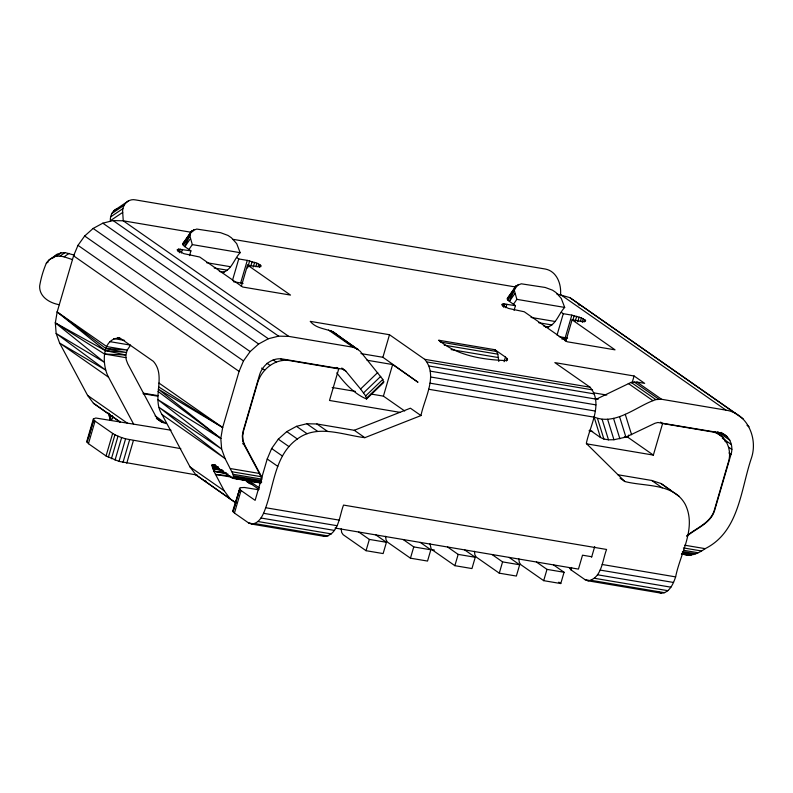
<?xml version="1.0" encoding="UTF-8"?>
<svg xmlns="http://www.w3.org/2000/svg" width="793" height="793" viewBox="0 0 793 793"><rect width="100%" height="100%" fill="white"/><g stroke="black" fill="none" stroke-linecap="round" stroke-linejoin="round"><path stroke-width="1.19" d="M119.931 337.967C101.068 337.917 102 365.583 108.562 377.23L133.62 424.116M117.523 337.56L120.992 338.74L153.386 361.36C166.629 376.338 151.235 398.274 162.079 414.61L190.052 466.948L195.911 474.838L235.908 502.94L195.911 474.838M116.343 209.025C112.051 211.176 110.068 216.083 110.336 220.702L122.707 212.405C121.805 205.298 128.109 198.309 135.425 199.886L545.366 269.045C556.855 271.285 561.474 284.072 560.532 294.58L726.011 410.15C747.571 413.569 757.979 438.39 751.496 457.848C740.672 489.529 739.245 531.647 705.175 548.657C698.732 553.187 690.534 557.112 682.723 553.91M258.587 489.747L244.373 487.477L240.071 487.715L232.755 510.92L234.45 513.071L248.536 522.904L251.49 524.054C259.717 523.568 263.385 514.439 265.695 507.728C274.14 484.345 275.131 454.617 297.345 438.985C317.408 423.948 342.834 435.04 364.839 437.667L420.974 415.572C424.305 398.532 438.44 375.416 424.701 359.318L389.492 334.725L310.241 321.363C316.417 328.917 325.715 328.361 333.575 332.178L360.21 351.289L382.821 379.431L383.713 382.504L366.554 398.998C354.184 393.824 344.727 383.376 336.777 372.849M569.255 567.689L570.95 569.84L585.036 579.673L587.99 580.813L661.441 593.204C669.659 592.728 673.336 583.598 675.636 576.888C680.186 553.504 696.948 528.307 685.281 504.427C673.515 482.828 645.115 486.813 624.864 481.529L586.324 443.465C589.645 426.426 603.79 403.31 590.051 387.212L554.842 362.619L634.093 375.991L644.659 383.366L636.938 382.067L631.159 382.385L595.593 399.533M366.554 398.998L365.662 395.925L360.577 389.026L345.788 371.104L341.833 368.091M189.527 255.624L190.915 250.875L184.868 246.653L191.619 231.07L196.733 229.058L220.632 232.706L227.987 235.442L231.437 237.791L236.72 243.669L240.15 252.68C234.153 258.855 231.447 270.72 222 272.584M514.072 310.37L515.46 305.622L509.413 301.399L516.164 285.817L521.279 283.805L545.178 287.462L552.533 290.188L555.982 292.538L561.266 298.416L564.695 307.426C558.53 313.77 555.675 326.478 545.475 327.489M120.278 422.193L93.445 403.28L87.587 395.39L59.624 343.052L56.154 333.476L55.322 322.87L57.165 311.956L73.58 255.822L77.992 245.334L84.663 235.997L93.138 228.443L102.842 223.18L113.112 220.573L123.252 220.811L191.648 232.349M230.059 498.688L224.201 490.798L213.842 471.211L212.018 465.204L212.465 464.599L213.783 465.104L232.091 477.882L233.707 478.179L233.083 474.293L225.113 458.622L221.643 449.056L220.801 438.45L222.655 427.526L239.07 371.402L243.481 360.914L250.152 351.567L258.627 344.013L268.331 338.75L278.601 336.153L288.741 336.381L353.172 347.255L358.228 349.396M686.996 536.147C696.432 528.188 710.687 523.43 714.592 510.514L731.007 454.389C733.951 445.547 729.223 434.267 719.42 432.71L657.863 422.491L654.978 423.264L625.905 437.112L613.951 439.738L608.489 439.818L603.889 439.044L600.45 437.478L589.893 430.103M197.338 475.106L118.99 461.387L106.054 455.975L88.449 443.683L86.764 441.532L93.356 418.972L95.784 418.02L171.03 430.212M88.172 438.509L93.029 421.886M87.091 442.494L93.693 419.933L93.356 418.972M88.449 443.683L95.051 421.123L93.693 419.933M106.054 455.975L112.656 433.424L95.051 421.123M108.344 457.333L114.945 434.772L112.656 433.424M111.407 458.75L118.008 436.19L114.945 434.772M115.044 460.128L121.636 437.577L118.008 436.19M177.999 251.5L178.693 249.121L190.915 250.875M179.277 252.729L180.318 249.161M118.99 461.387L125.581 438.836L180.814 448.65M181.329 252.997L182.38 249.438M122.984 462.438L129.586 439.877M126.761 463.201L133.363 440.64M232.498 280.316L238.743 258.944L236.76 257.556M233.37 281.703L240.685 282.942L247.287 260.382L256.882 263.167L261.075 265.645L260.838 266.646L258.151 266.795L247.545 265.09L241.3 286.461M247.565 267.984L249.646 260.857M250.757 266.26L252.144 261.512M253.225 267.053L254.612 262.305M255.842 266.726L256.882 263.167M258.102 266.428L258.796 264.049M259.529 267.271L260.223 264.902M233.816 509.086L236.592 499.59M237.295 497.211L239.724 488.904M233.092 511.881L239.684 489.321L239.357 488.369M234.45 513.071L241.042 490.51L239.684 489.321M364.839 437.667L354.283 430.282L316.893 423.977L306.752 423.749L296.483 426.347L286.779 431.61L278.303 439.163L271.632 448.511L267.221 458.998L255.128 500.353L241.042 490.51M336.718 367.466L338.74 368.884L329.501 400.465L399.89 412.34M367.04 360.23L392.644 364.552L418 382.256L382.9 357.286L389.492 334.725M251.49 524.054L324.942 536.445C338.829 534.105 339.404 515.42 343.538 505.082L606.586 549.46C602.452 559.799 601.887 578.484 587.99 580.813M404.708 411.002L383.416 396.133L392.644 364.552M375.862 534.918L386.429 542.293L383.128 553.573L366.049 550.699L369.35 539.418L358.783 532.044M420.27 542.412L430.837 549.787L427.536 561.067L410.457 558.183L413.758 546.912L403.191 539.527M502.544 306.247L503.238 303.878L515.46 305.622M503.813 307.476L504.854 303.917M505.875 307.743L506.915 304.185M504.11 361.717L505.458 357.088L494.901 349.713L438.876 340.256L440.541 342.051L496.567 351.497L497.826 354.184L498.797 361.489M506.479 360.894L507.153 358.585L505.458 357.088M464.688 549.906L475.245 557.281L471.954 568.561L454.865 565.677L458.166 554.396L447.609 547.021M557.033 335.062L563.288 313.691L561.305 312.313M559.124 336.658L565.231 337.689L571.822 315.128L581.418 317.914L585.611 320.392L585.383 321.403L582.686 321.552L572.09 319.837L565.835 341.208M564.963 340.693L565.518 338.819M572.794 320.362L574.182 315.614M509.096 557.4L519.663 564.775L516.362 576.055L499.283 573.17L502.574 561.89L492.017 554.515M575.292 321.016L576.689 316.268M577.76 321.799L579.158 317.051M580.377 321.482L581.418 317.914M582.3 322.364L583.341 318.806M584.074 322.017L584.768 319.648M553.504 564.894L564.071 572.268L560.77 583.549L543.691 580.664L546.992 569.384L536.425 562.009M570.95 569.84L571.644 567.461M632.011 383.118L634.093 375.991M591.628 557.122L594.71 546.595M660.569 422.104L662.601 423.512L653.363 455.093L628.016 437.389L628.7 435.05M74.512 255.158L65.006 252.61L60.952 252.927C56.501 257.15 49.463 257.487 46.321 263.236C43.199 270.502 40.939 278.254 39.65 286.055C39.224 296.929 49.84 303.104 59.287 304.7M190.37 238.723L184.868 246.653L183.381 245.433L189.824 235.749L192.322 244.611L188.942 249.488M514.915 293.469L509.413 301.399L507.916 300.18L514.37 290.506L516.867 299.358L513.477 304.244M189.824 235.749L182.727 244.502L191.619 231.07L182.687 243.788L183.381 245.433M514.37 290.506L507.272 299.248L516.164 285.817L507.233 298.535L507.916 300.18M338.74 368.884L289.207 360.528C274.874 358.525 261.581 369.479 257.596 382.811L243.54 430.886L242.698 435.853L243.074 440.67L244.65 445.022L261.878 477.257M192.471 231.566L193.829 229.673L192.312 231.615M517.006 286.323L518.374 284.429M183.213 243.263L190.033 234.53M507.758 298.009L509.275 296.076M513.061 291.219L516.094 287.334M52.566 258.201L57.136 254.295L60.952 252.927M360.577 389.026L377.736 372.532M363.581 392.862L380.739 376.368M365.662 395.925L382.821 379.431M366.673 398.017L383.832 381.522M86.764 441.532L87.478 440.878M232.755 510.92L233.469 510.266M686.639 535.979C696.095 527.999 710.389 523.241 714.295 510.305L728.351 462.22C732.474 449.849 725.853 434.049 712.134 431.878L662.601 423.512M48.888 260.104L57.136 254.295M46.321 263.236L48.304 261.849M55.986 256.397L60.05 256.08L65.006 252.61M60.05 256.08L64.084 256.833L69.041 253.363M113.667 210.898L128.714 200.718M111.694 213.604L124.065 205.298M110.554 216.945L122.925 208.648M561.91 339.077L565.895 337.649M600.45 437.478L594.106 417.019C614.674 425.623 635.024 407.602 652.946 400.673L655.811 399.593L661.58 399.276L726.011 410.15M354.283 430.282L410.407 408.197L420.974 415.572M178.693 249.121L177.176 249.726L177.384 250.32L183.847 253.661L199.717 257.021L242.678 287.016L290.506 295.085L247.545 265.09M503.238 303.878L501.721 304.472L501.929 305.067L508.392 308.408L524.262 311.768L567.213 341.773L615.041 349.842L572.09 319.837M108.562 377.23L59.624 343.052L105.697 370.093L56.154 333.476L104.329 362.252L55.322 322.87L104.507 354.035L125.819 355.006L127.257 350.04L130.558 345.133L110.058 341.674M57.165 311.956L105.875 348.494L127.257 350.04L106.758 346.591L57.165 311.956L105.191 350.536L125.819 355.006L126.236 359.784L127.723 363.729L155.686 416.067L158.352 419.656L161.921 422.223L166.153 423.611L155.17 415.938M230.049 475.939L215.448 474.422L232.498 477.297M228.047 474.155L213.842 471.211L226.134 472.638M222.337 470.011L212.782 468.693L223.348 470.774M218.283 468.029L212.286 467.196L219.572 468.554M218.065 466.879L212.028 465.997L218.085 467.077M215.656 465.769L212.018 465.204L215.646 465.838M213.842 471.211L225.866 473.134M233.182 239.357L515.331 286.957M556.864 293.955L569.84 297.623L735.329 413.203M192.322 244.611L240.15 252.68M516.867 299.358L564.695 307.426M238.743 258.944L247.287 260.382M563.288 313.691L571.822 315.128M206.507 262.671L230.416 266.706M531.042 317.428L554.961 321.462M214.219 267.994L227.373 270.205M538.764 322.741L551.918 324.961M219.354 271.464L224.132 272.267M543.899 326.21L548.677 327.013M444.239 345.143L497.826 354.184M451.088 349.584L498.589 357.593M424.701 359.318L590.051 387.212M427.209 361.995L592.559 389.888M360.954 353.589L382.9 357.286M593.362 392.793L606.774 395.053M429.102 366.029L594.443 393.923M594.572 398.611L598.229 399.226M430.242 371.144L595.583 399.038M430.549 376.982L595.9 404.876M430.014 383.168L595.365 411.061M428.666 389.254L594.016 417.148M113.756 338.571L124.61 340.405M332.198 387.49L355.363 391.395M371.223 394.071L383.416 396.133M588.991 430.807L592.649 431.432M624.359 436.774L628.016 437.389M104.507 354.035L125.859 357.633M586.622 443.842L653.363 455.093M143.434 393.189L158.015 395.648M143.077 393.705L157.658 396.163M617.916 474.759L651.687 480.459L660.995 483.502L671.562 490.887M230.416 468.564L259.41 473.461L262.077 479.18L233.083 474.293M684.646 545.197L705.175 548.657M232.032 471.776L261.016 476.662M683.417 547.923L701.537 550.986M683.625 550.302L698.118 552.741M233.578 475.79L261.363 480.479M682.426 551.512L695.719 553.752M233.836 476.989L261.621 481.678M682.545 552.691L693.409 554.525M233.846 477.782L261.631 482.471M681.792 553.355L691.456 554.981M232.091 477.882L261.075 482.778M233.707 478.179L260.273 482.659M681.603 553.742L690.059 555.169M232.904 478.338L260.679 483.016M681.425 554L688.72 555.199M591.737 556.745L582.518 555.189L578.444 569.096L335.033 528.029M265.695 507.728L339.136 520.119M602.194 564.497L675.636 576.888M263.623 513.319L337.075 525.709M600.123 570.078L673.574 582.468M260.976 518.017L334.428 530.408M597.476 574.786L670.928 587.177M430.004 543.78L431.114 548.776L431.947 549.678L434.386 550.084M369.35 539.418L386.429 542.293M413.758 546.912L430.837 549.787M458.166 554.396L475.245 557.281M502.574 561.89L519.663 564.775M546.992 569.384L564.071 572.268M257.933 521.516L331.385 533.907M594.433 578.285L667.884 590.676M254.702 523.578L328.143 535.969M591.191 580.337L664.643 592.728M248.536 522.904L250.945 523.311M585.036 579.673L588.644 580.288M105.875 348.494L126.285 352.459L105.191 350.536L55.322 322.87M565.231 337.689L567.59 338.165M240.685 282.942L243.045 283.418M252.66 484.493L247.218 481.936L245.523 480.211M121.636 437.577L125.581 438.836M64.084 256.833L72.48 259.589M203.761 480.499L206.091 481.262M658.477 592.064L661.441 593.204M322.969 535.681L324.942 536.445M344.796 370.153L342.269 369.082L282.139 358.942C271.91 357.514 262.404 365.335 259.559 374.851L243.154 430.986L242.311 435.962L242.698 440.799L244.294 445.16L259.41 473.461M158.977 383.059L222.655 427.526L158.283 389.125L220.801 438.45L157.847 399.632L221.643 449.056L159.215 407.463L225.113 458.622L162.079 414.61M158.56 386.806L222.655 427.526M247.327 481.718L250.32 483.799L247.357 481.589M569.84 297.623L743.18 418.863M747.016 425.326L749.048 426.743M721.134 432.413L727.221 436.665M717.705 431.739L729.887 440.254M715.048 431.709L723.057 437.419M722.324 438.222L731.463 444.605M724.782 441.027L726.794 442.435M636.938 382.067L661.58 399.276M728.797 447.292L731.84 449.423M634.083 381.909L658.725 399.127M631.159 382.385L655.811 399.593M728.975 452.972L731.007 454.389M628.304 383.465L652.946 400.673M679.413 496.547L660.995 483.502M651.687 480.459L662.244 487.834M438.876 340.256C457.492 355.898 483.304 359.784 506.687 360.597L507.57 359.774L507.153 358.585M620.057 478.169L624.864 481.529M331.196 330.82L355.849 348.028M341.486 338.214L333.575 332.178M343.458 339.592L349.366 343.716M351.339 345.094L357.256 349.227M328.53 330.037L353.172 347.255M341.842 368.349L345.788 371.104M288.741 336.381L123.252 220.811L122.707 212.405M113.112 220.573L278.601 336.153M102.842 223.18L268.331 338.75M280.742 358.971L282.754 360.379M93.138 228.443L258.627 344.013M273.198 359.923L276.222 362.034M84.663 235.997L250.152 351.567M267.023 363.273L270.046 365.385M261.631 368.081L264.644 370.192M77.992 245.334L243.481 360.914M558.778 582.151L560.77 583.549M543.691 580.664L520.773 564.656L519.306 562.425L518.82 558.768M316.893 423.977L327.459 431.352M73.58 255.822L239.07 371.402M306.752 423.749L317.319 431.124M296.483 426.347L307.05 433.721M499.283 573.17L476.365 557.162L474.898 554.931L474.412 551.274M286.779 431.61L297.345 438.985M278.303 439.163L288.87 446.538M431.947 549.678L454.865 565.677M271.632 448.511L282.199 455.886M410.457 558.183L387.539 542.184L386.072 539.944L385.586 536.296M267.221 458.998L277.788 466.373M242.638 443.614L244.65 445.022M366.049 550.699L343.131 534.69L341.664 532.45L341.178 528.802M249.349 480.945L259.41 487.973M245.979 480.32L259.053 489.45M156.36 418.258L158.352 419.656M156.925 418.734L161.921 422.223M87.587 395.39L127.544 423.293M190.052 466.948L224.201 490.798M93.445 403.28L120.417 422.114M158.025 391.405L220.801 438.45M494.901 349.713L496.567 351.497M577.7 303.283L579.168 305.255M625.241 414.293L631.595 434.752M619.551 416.652L625.905 437.112M613.534 418.357L619.888 438.816M607.597 419.269L613.951 439.738M602.135 419.348L608.489 439.818M597.535 418.585L603.889 439.044M112.279 415.691L112.765 418.03L111.208 420.349L109.989 414.521M108.8 413.173L110.257 420.181M108.73 413.341L110.197 420.349M215.815 465.392L212.167 464.807L215.785 465.422M214.824 464.995L212.465 464.599L214.873 465.005"/></g></svg>
